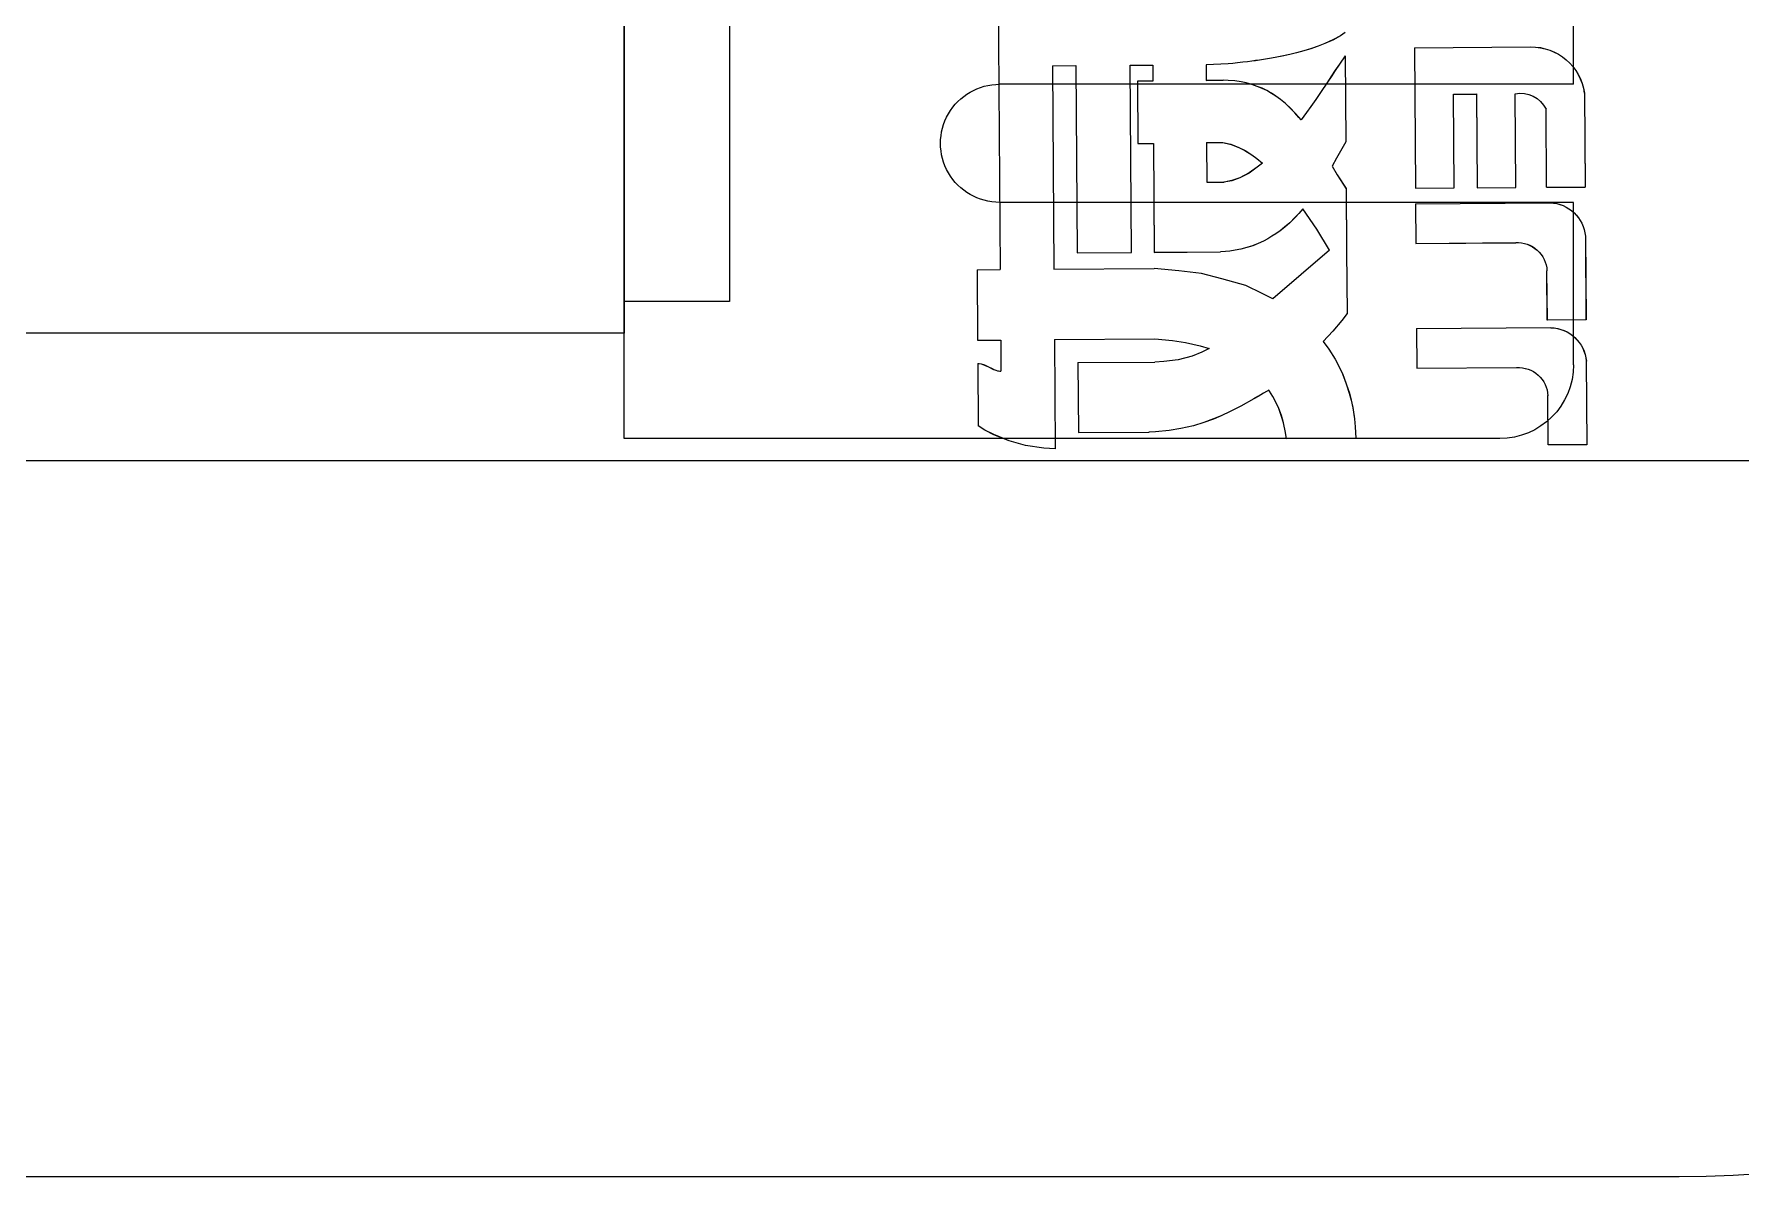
# Model space of a CAD drawing. Header units: inches. Extents: x -3985675 to 129953, y -250661 to -26082.
# Drawn here: x 93677.9 to 93758.8, y -35086.1 to -35031.9 of the extents above; entities that cross this region are included whole.
import ezdxf

# ---------------------------------------------------------------- set-up
doc = ezdxf.new("R2010")
doc.units = ezdxf.units.IN
doc.header["$LTSCALE"] = 10
doc.header["$MEASUREMENT"] = 0
doc.layers.get('0').update_dxf_attribs({"plot": 0})
for name, color, linetype in [('007天花', 65, 'Continuous'), ('LSW-主機', 7, 'Continuous'), ('LSW-風口', 7, 'Continuous')]:
    doc.layers.add(name, color=color, linetype=linetype)

# ---------------------------------------------------------------- blocks, each defined once
blk = doc.blocks.new('LOGO')
at = {"layer": 'LSW-主機'}
for p, q in [((103594, -45688), (104511, -45688)), ((103594, -45688), (103594, -45990)), ((104511, -45688), (104511, -45990)), ((104814, -45688), (105628, -45688)), ((99930, -45990), (103594, -45990)), ((104511, -45990), (104916, -45990)), ((100946, -46688), (103594, -46688)), ((100946, -46688), (100946, -46993)), ((103594, -46688), (103594, -47995)), ((104511, -46688), (105933, -46688)), ((104511, -46688), (104511, -47995)), ((100946, -46993), (103384, -46993)), ((103384, -46993), (103384, -47701)), ((104812, -46993), (105723, -46993)), ((104812, -46993), (104812, -47995)), ((105723, -46993), (105723, -47911)), ((103384, -47701), (100946, -47701)), ((100946, -47701), (100946, -47995)), ((101154, -47995), (101154, -47793)), ((101154, -47793), (101967, -47793)), ((101967, -47793), (101967, -47995)), ((100946, -47995), (101154, -47995)), ((101967, -47995), (103384, -47995)), ((103384, -47995), (103384, -48857)), ((100946, -48688), (101149, -48688)), ((101149, -48688), (101149, -48911)), ((101961, -48688), (102475, -48688)), ((101961, -48688), (101961, -48897)), ((102475, -48688), (102475, -48911)), ((105824, -50601), (105824, -49699)), ((100845, -50500), (101963, -50500)), ((102573, -50500), (103384, -50500)), ((103384, -50500), (104199, -50500)), ((100744, -51403), (102574, -51403)), ((100744, -51403), (100744, -52914)), ((102574, -51403), (102574, -51905)), ((102776, -51403), (103292, -51403)), ((102776, -51403), (102776, -53151)), ((103292, -51403), (103292, -52702)), ((104402, -51403), (104918, -51403)), ((104402, -51403), (104402, -53151)), ((104918, -51403), (104918, -52702)), ((102574, -51905), (101353, -51905)), ((101353, -51905), (101353, -52207)), ((101353, -52207), (102574, -52207)), ((102574, -52207), (102574, -52708)), ((102574, -52708), (101354, -52708)), ((102574, -53109), (101556, -53109)), ((102574, -53109), (102574, -53609)), ((104303, -53106), (103661, -53106)), ((104303, -53609), (104303, -53106)), ((105929, -53106), (105287, -53106)), ((105929, -53609), (105929, -53106)), ((101352, -53609), (102574, -53609)), ((103216, -53609), (104303, -53609)), ((104842, -53609), (105929, -53609))]:
    blk.add_line(p, q, dxfattribs=at)
for points in [[(104814, -45688), (104815, -45708), (104820, -45733), (104834, -45775), (104861, -45830), (104883, -45875), (104893, -45897), (104904, -45924), (104911, -45946), (104913, -45956), (104916, -45977), (104916, -45990)], [(105933, -46688), (105924, -46539), (105886, -46304), (105824, -46091), (105743, -45890), (105682, -45774), (105628, -45688)], [(105720, -47995), (105723, -47911)], [(103371, -50277), (104001, -49535), (103931, -49397), (103825, -49185), (103736, -48874), (103662, -48610), (103626, -48314), (103594, -47995)], [(104511, -47995), (104535, -48226), (104561, -48393), (104605, -48585), (104641, -48703), (104690, -48605), (104739, -48481), (104785, -48298), (104806, -48112), (104812, -47995)], [(105824, -49699), (105742, -49687), (105614, -49661), (105521, -49635), (105430, -49601), (105347, -49565), (105270, -49524), (105204, -49484), (105188, -49473), (105205, -49445), (105229, -49405), (105250, -49370), (105272, -49333), (105302, -49280), (105397, -49108), (105465, -48969), (105519, -48850), (105559, -48753), (105605, -48625), (105645, -48491), (105681, -48324), (105705, -48172), (105720, -47995)], [(100540, -50500), (100582, -50439), (100632, -50349), (100683, -50236), (100716, -50149), (100749, -50051), (100774, -49961), (100800, -49868), (100821, -49779), (100841, -49678), (100854, -49612), (100867, -49539), (100876, -49488), (100883, -49437), (100891, -49385), (100898, -49333), (100905, -49283), (100912, -49227), (100918, -49168), (100924, -49098), (100931, -49035), (100935, -48976), (100946, -48688)], [(103371, -50277), (103098, -50115), (102832, -49936), (102894, -49881), (102941, -49836), (103011, -49764), (103068, -49696), (103114, -49638), (103155, -49579), (103186, -49530), (103218, -49476), (103247, -49419), (103278, -49350), (103307, -49278), (103330, -49203), (103350, -49122), (103365, -49050), (103375, -48982), (103380, -48924), (103384, -48857)], [(100845, -50500), (100952, -50425), (101031, -50370), (101102, -50322), (101196, -50259), (101305, -50185), (101409, -50112), (101500, -50047), (101576, -49992), (101673, -49920), (101640, -49892), (101580, -49840), (101519, -49781), (101459, -49717), (101407, -49655), (101361, -49593), (101325, -49539), (101288, -49475), (101258, -49414), (101233, -49353), (101208, -49284), (101186, -49208), (101172, -49142), (101160, -49063), (101152, -48975), (101149, -48911)], [(101961, -48897), (101985, -49005), (102025, -49105), (102068, -49187), (102122, -49274), (102171, -49340), (102232, -49413), (102286, -49344), (102360, -49239), (102424, -49117), (102458, -49013), (102475, -48911)], [(104199, -50500), (104289, -50431), (104429, -50313), (104560, -50188), (104663, -50261), (104790, -50339), (104981, -50434), (105114, -50483), (105236, -50522), (105328, -50545), (105425, -50565), (105569, -50586), (105675, -50596), (105824, -50601)], [(101963, -50500), (102176, -50378), (102279, -50319), (102392, -50386), (102573, -50500)]]:
    blk.add_lwpolyline(points, dxfattribs=at)
for centre, radius, start, end in [((101723, -52773), 375, 170.0622, 243.6311), ((103675, -52722), 384, 176.9149, 267.8259), ((105302, -52722), 384, 176.9149, 267.8259), ((101440, -52920), 695, 179.5018, 262.7321), ((103254, -53132), 479, 182.2762, 265.4132), ((104880, -53132), 479, 182.2762, 265.4132)]:
    blk.add_arc(centre, radius, start, end, dxfattribs=at)
blk = doc.blocks.new('134')
at = {"layer": 'LSW-主機'}
for p, q in [((23365, 3941), (24282, 3941)), ((23365, 3941), (23365, 3639)), ((24282, 3941), (24282, 3639)), ((24585, 3941), (25399, 3941)), ((19702, 3639), (23365, 3639)), ((24282, 3639), (24687, 3639)), ((20717, 2941), (23365, 2941)), ((20717, 2941), (20717, 2636)), ((23365, 2941), (23365, 1634)), ((24282, 2941), (25704, 2941)), ((24282, 2941), (24282, 1634)), ((20717, 2636), (23156, 2636)), ((23156, 2636), (23156, 1928)), ((24584, 2636), (25494, 2636)), ((24584, 2636), (24584, 1634)), ((25494, 2636), (25494, 1718)), ((23156, 1928), (20717, 1928)), ((20717, 1928), (20717, 1634)), ((20925, 1634), (20925, 1836)), ((20925, 1836), (21738, 1836)), ((21738, 1836), (21738, 1634)), ((20717, 1634), (20925, 1634)), ((21738, 1634), (23156, 1634)), ((23156, 1634), (23156, 772)), ((20717, 941), (20921, 941)), ((20921, 941), (20921, 719)), ((21732, 941), (22246, 941)), ((21732, 941), (21732, 732)), ((22246, 941), (22246, 719)), ((25595, -972), (25595, -70)), ((20616, -871), (21734, -871)), ((22345, -871), (23156, -871)), ((23156, -871), (23970, -871)), ((20516, -1774), (22345, -1774)), ((20516, -1774), (20516, -3284)), ((22345, -1774), (22345, -2276)), ((22547, -1774), (23063, -1774)), ((22547, -1774), (22547, -3522)), ((23063, -1774), (23063, -3073)), ((24173, -1774), (24690, -1774)), ((24173, -1774), (24173, -3522)), ((24690, -1774), (24690, -3073)), ((22345, -2276), (21125, -2276)), ((21125, -2276), (21125, -2577)), ((21125, -2577), (22345, -2577)), ((22345, -2577), (22345, -3079)), ((22345, -3079), (21125, -3079)), ((22345, -3480), (21328, -3480)), ((22345, -3480), (22345, -3980)), ((24074, -3477), (23432, -3477)), ((24074, -3980), (24074, -3477)), ((25700, -3477), (25058, -3477)), ((25700, -3980), (25700, -3477)), ((21123, -3980), (22345, -3980)), ((22987, -3980), (24074, -3980)), ((24613, -3980), (25700, -3980))]:
    blk.add_line(p, q, dxfattribs=at)
for points in [[(24585, 3941), (24586, 3921), (24591, 3896), (24606, 3854), (24632, 3799), (24654, 3754), (24665, 3733), (24676, 3705), (24682, 3683), (24684, 3673), (24687, 3652), (24687, 3639)], [(25704, 2941), (25695, 3090), (25657, 3325), (25595, 3538), (25514, 3739), (25453, 3855), (25399, 3941)], [(23142, -648), (23772, 94), (23703, 232), (23596, 444), (23508, 755), (23433, 1019), (23397, 1315), (23365, 1634)], [(24282, 1634), (24306, 1403), (24333, 1236), (24377, 1045), (24412, 927), (24461, 1024), (24511, 1149), (24556, 1331), (24577, 1517), (24584, 1634)], [(25595, -70), (25514, -58), (25385, -32), (25292, -5), (25201, 28), (25118, 65), (25041, 105), (24975, 145), (24960, 156), (24976, 184), (25001, 224), (25022, 260), (25043, 296), (25073, 349), (25168, 521), (25236, 661), (25291, 779), (25331, 876), (25376, 1004), (25416, 1138), (25453, 1305), (25476, 1457), (25491, 1634)], [(25491, 1634), (25494, 1718)], [(20311, -871), (20353, -810), (20403, -720), (20454, -607), (20487, -520), (20520, -422), (20546, -332), (20572, -238), (20592, -150), (20613, -48), (20626, 18), (20638, 90), (20647, 141), (20655, 192), (20663, 244), (20669, 297), (20676, 346), (20683, 402), (20689, 461), (20696, 531), (20702, 594), (20706, 653), (20717, 941)], [(20616, -871), (20723, -796), (20803, -741), (20873, -693), (20967, -630), (21076, -556), (21180, -483), (21271, -418), (21347, -363), (21444, -291), (21411, -263), (21351, -211), (21290, -152), (21230, -88), (21179, -26), (21132, 36), (21096, 90), (21059, 154), (21030, 215), (21004, 277), (20979, 345), (20958, 421), (20943, 487), (20931, 566), (20923, 654), (20921, 719)], [(21732, 732), (21756, 624), (21796, 524), (21839, 442), (21893, 355), (21942, 289), (22003, 217), (22058, 285), (22131, 390), (22195, 512), (22230, 616), (22246, 719)], [(23142, -648), (22869, -486), (22603, -307), (22665, -252), (22712, -206), (22782, -135), (22839, -67), (22885, -9), (22926, 50), (22957, 99), (22989, 153), (23018, 210), (23049, 279), (23078, 352), (23101, 426), (23122, 507), (23136, 579), (23146, 647), (23152, 705), (23156, 772)], [(23970, -871), (24060, -802), (24200, -683), (24332, -559), (24434, -631), (24562, -710), (24753, -805), (24885, -854), (25007, -893), (25099, -916), (25197, -936), (25341, -957), (25446, -966), (25595, -972)], [(21734, -871), (21947, -749), (22050, -690), (22163, -757), (22345, -871)]]:
    blk.add_lwpolyline(points, dxfattribs=at)
for centre, radius, start, end in [((21494, -3144), 375, 170.0622, 243.6311), ((23447, -3093), 384, 176.9149, 267.8259), ((25073, -3093), 384, 176.9149, 267.8259), ((21211, -3290), 695, 179.5018, 262.7321), ((23025, -3503), 479, 182.2762, 265.4132), ((24651, -3503), 479, 182.2762, 265.4132)]:
    blk.add_arc(centre, radius, start, end, dxfattribs=at)
blk.add_blockref('LOGO', (-80229, 49629), dxfattribs=at)
blk = doc.blocks.new('2代除霾机连面盖')
blk.add_line((190, -500), (190, 0))
at = {"color": 3}
for p, q in [((155, -491.5), (155, -450)), ((138.2, -495), (138.2, -467.8)), ((143.8, -495), (143.8, -467.8)), ((138.2, -495), (130.5, -495)), ((151.5, -495), (143.8, -495))]:
    blk.add_line(p, q, dxfattribs=at)
for points in [[(-150, -50), (-150, -450), (150, -450), (150, -50)], [(11.5, -450), (11.5, -455), (148.5, -455), (148.5, -450)]]:
    blk.add_lwpolyline(points, close=True, dxfattribs=at)
for centre, radius, start, end in [((141, -467.8), 2.8, 0, 180), ((151.5, -491.5), 3.5, 270, 0)]:
    blk.add_arc(centre, radius, start, end, dxfattribs=at)
blk.add_arc((140, -500), 50, 270, 0)
at = {"layer": 'LSW-主機'}
for p, q in [((146.995, -466.73), (146.987, -467.83)), ((146.995, -466.73), (146.987, -467.83)), ((146.995, -466.73), (150.334, -466.754)), ((146.995, -466.73), (150.334, -466.754)), ((150.334, -466.754), (150.326, -467.855)), ((150.334, -466.754), (150.326, -467.855)), ((151.436, -466.762), (154.4, -466.784)), ((151.436, -466.762), (151.439, -466.836)), ((151.436, -466.762), (154.4, -466.784)), ((151.436, -466.762), (151.439, -466.836)), ((151.439, -466.836), (151.458, -466.925)), ((151.439, -466.836), (151.458, -466.925)), ((151.458, -466.925), (151.509, -467.079)), ((151.458, -466.925), (151.509, -467.079)), ((151.509, -467.079), (151.605, -467.28)), ((151.509, -467.079), (151.605, -467.28)), ((151.605, -467.28), (151.685, -467.446)), ((151.605, -467.28), (151.685, -467.446)), ((151.685, -467.446), (151.721, -467.523)), ((151.685, -467.446), (151.721, -467.523)), ((151.721, -467.523), (151.76, -467.624)), ((151.721, -467.523), (151.76, -467.624)), ((154.594, -467.098), (154.4, -466.784)), ((154.594, -467.098), (154.4, -466.784)), ((154.813, -467.521), (154.594, -467.098)), ((154.813, -467.521), (154.594, -467.098)), ((155.105, -468.258), (154.813, -467.521)), ((155.105, -468.258), (154.813, -467.521)), ((133.647, -467.734), (146.987, -467.83)), ((133.647, -467.734), (146.987, -467.83)), ((150.326, -467.855), (151.801, -467.865)), ((150.326, -467.855), (151.801, -467.865)), ((151.76, -467.624), (151.783, -467.703)), ((151.76, -467.624), (151.783, -467.703)), ((151.783, -467.703), (151.789, -467.741)), ((151.783, -467.703), (151.789, -467.741)), ((151.789, -467.741), (151.801, -467.817)), ((151.789, -467.741), (151.801, -467.817)), ((151.801, -467.817), (151.801, -467.865)), ((151.801, -467.817), (151.801, -467.865)), ((155.325, -469.033), (155.105, -468.258)), ((155.325, -469.033), (155.105, -468.258)), ((155.456, -469.889), (155.325, -469.033)), ((155.456, -469.889), (155.325, -469.033)), ((155.485, -470.434), (155.456, -469.889)), ((155.485, -470.434), (155.456, -469.889)), ((137.326, -470.303), (137.318, -471.413)), ((137.326, -470.303), (137.318, -471.413)), ((137.326, -470.303), (146.968, -470.373)), ((137.326, -470.303), (146.968, -470.373)), ((146.968, -470.373), (146.934, -475.131)), ((146.968, -470.373), (146.934, -475.131)), ((150.307, -470.397), (150.273, -475.155)), ((150.307, -470.397), (150.273, -475.155)), ((150.307, -470.397), (155.485, -470.434)), ((150.307, -470.397), (155.485, -470.434)), ((137.318, -471.413), (146.197, -471.477)), ((137.318, -471.413), (146.197, -471.477)), ((146.197, -471.477), (146.179, -474.053)), ((146.197, -471.477), (146.179, -474.053)), ((151.397, -471.515), (151.371, -475.163)), ((151.397, -471.515), (151.371, -475.163)), ((151.397, -471.515), (154.713, -471.539)), ((151.397, -471.515), (154.713, -471.539)), ((154.713, -471.539), (154.689, -474.88)), ((154.713, -471.539), (154.689, -474.88)), ((137.299, -473.988), (137.291, -475.061)), ((137.299, -473.988), (137.291, -475.061)), ((146.179, -474.053), (137.299, -473.988)), ((146.179, -474.053), (137.299, -473.988)), ((138.05, -475.067), (138.055, -474.33)), ((138.05, -475.067), (138.055, -474.33)), ((138.055, -474.33), (141.016, -474.352)), ((138.055, -474.33), (141.016, -474.352)), ((141.016, -474.352), (141.011, -475.088)), ((141.016, -474.352), (141.011, -475.088)), ((137.291, -475.061), (138.05, -475.067)), ((137.291, -475.061), (138.05, -475.067)), ((141.011, -475.088), (146.171, -475.126)), ((141.011, -475.088), (146.171, -475.126)), ((146.171, -475.126), (146.148, -478.263)), ((146.171, -475.126), (146.148, -478.263)), ((147.041, -476.292), (146.934, -475.131)), ((147.041, -476.292), (146.934, -475.131)), ((150.273, -475.155), (150.353, -475.995)), ((150.273, -475.155), (150.353, -475.995)), ((151.261, -476.263), (151.342, -475.589)), ((151.261, -476.263), (151.342, -475.589)), ((151.342, -475.589), (151.371, -475.163)), ((151.342, -475.589), (151.371, -475.163)), ((154.616, -475.831), (154.674, -475.187)), ((154.616, -475.831), (154.674, -475.187)), ((154.674, -475.187), (154.689, -474.88)), ((154.674, -475.187), (154.689, -474.88)), ((147.165, -477.372), (147.041, -476.292)), ((147.165, -477.372), (147.041, -476.292)), ((150.353, -475.995), (150.446, -476.604)), ((150.353, -475.995), (150.446, -476.604)), ((151.092, -476.928), (151.261, -476.263)), ((151.092, -476.928), (151.261, -476.263)), ((154.389, -476.989), (154.526, -476.383)), ((154.389, -476.989), (154.526, -476.383)), ((154.526, -476.383), (154.616, -475.831)), ((154.526, -476.383), (154.616, -475.831)), ((150.446, -476.604), (150.601, -477.303)), ((150.446, -476.604), (150.601, -477.303)), ((150.909, -477.38), (151.092, -476.928)), ((150.909, -477.38), (151.092, -476.928)), ((154.24, -477.478), (154.389, -476.989)), ((154.24, -477.478), (154.389, -476.989)), ((137.225, -478.633), (137.273, -477.584)), ((137.225, -478.633), (137.273, -477.584)), ((137.273, -477.584), (138.015, -477.589)), ((137.273, -477.584), (138.015, -477.589)), ((138.015, -477.589), (138.009, -478.399)), ((138.015, -477.589), (138.009, -478.399)), ((140.97, -477.61), (140.964, -478.372)), ((140.97, -477.61), (140.964, -478.372)), ((140.97, -477.61), (142.842, -477.624)), ((140.97, -477.61), (142.842, -477.624)), ((142.842, -477.624), (142.836, -478.434)), ((142.842, -477.624), (142.836, -478.434)), ((147.43, -478.333), (147.165, -477.372)), ((147.43, -478.333), (147.165, -477.372)), ((150.601, -477.303), (150.727, -477.734)), ((150.601, -477.303), (150.727, -477.734)), ((150.727, -477.734), (150.909, -477.38)), ((150.727, -477.734), (150.909, -477.38)), ((153.922, -478.294), (154.071, -477.941)), ((153.922, -478.294), (154.071, -477.941)), ((154.071, -477.941), (154.24, -477.478)), ((154.071, -477.941), (154.24, -477.478)), ((137.185, -479.077), (137.209, -478.848)), ((137.185, -479.077), (137.209, -478.848)), ((137.209, -478.848), (137.225, -478.633)), ((137.209, -478.848), (137.225, -478.633)), ((138.016, -478.635), (138.009, -478.399)), ((138.016, -478.635), (138.009, -478.399)), ((138.042, -478.955), (138.016, -478.635)), ((138.042, -478.955), (138.016, -478.635)), ((140.964, -478.372), (141.05, -478.767)), ((140.964, -478.372), (141.05, -478.767)), ((141.05, -478.767), (141.193, -479.132)), ((141.05, -478.767), (141.193, -479.132)), ((142.643, -479.184), (142.773, -478.805)), ((142.643, -479.184), (142.773, -478.805)), ((142.773, -478.805), (142.836, -478.434)), ((142.773, -478.805), (142.836, -478.434)), ((146.071, -478.967), (146.11, -478.717)), ((146.071, -478.967), (146.11, -478.717)), ((146.11, -478.717), (146.132, -478.507)), ((146.11, -478.717), (146.132, -478.507)), ((146.132, -478.507), (146.148, -478.263)), ((146.132, -478.507), (146.148, -478.263)), ((147.743, -479.47), (147.43, -478.333)), ((147.743, -479.47), (147.43, -478.333)), ((153.468, -479.229), (153.72, -478.724)), ((153.468, -479.229), (153.72, -478.724)), ((153.72, -478.724), (153.922, -478.294)), ((153.72, -478.724), (153.922, -478.294)), ((137.108, -479.748), (137.136, -479.546)), ((137.108, -479.748), (137.136, -479.546)), ((137.136, -479.546), (137.158, -479.331)), ((137.136, -479.546), (137.158, -479.331)), ((137.158, -479.331), (137.185, -479.077)), ((137.158, -479.331), (137.185, -479.077)), ((138.085, -479.241), (138.042, -478.955)), ((138.085, -479.241), (138.042, -478.955)), ((138.136, -479.482), (138.085, -479.241)), ((138.136, -479.482), (138.085, -479.241)), ((138.212, -479.76), (138.136, -479.482)), ((138.212, -479.76), (138.136, -479.482)), ((141.193, -479.132), (141.346, -479.431)), ((141.193, -479.132), (141.346, -479.431)), ((141.346, -479.431), (141.54, -479.748)), ((141.346, -479.431), (141.54, -479.748)), ((142.137, -480.008), (142.408, -479.626)), ((142.137, -480.008), (142.408, -479.626)), ((142.408, -479.626), (142.643, -479.184)), ((142.408, -479.626), (142.643, -479.184)), ((145.855, -479.792), (145.942, -479.521)), ((145.855, -479.792), (145.942, -479.521)), ((145.942, -479.521), (146.018, -479.227)), ((145.942, -479.521), (146.018, -479.227)), ((146.018, -479.227), (146.071, -478.967)), ((146.018, -479.227), (146.071, -478.967)), ((148.126, -480.244), (147.743, -479.47)), ((148.126, -480.244), (147.743, -479.47)), ((153.12, -479.854), (153.468, -479.229)), ((153.12, -479.854), (153.468, -479.229)), ((136.997, -480.494), (137.026, -480.308)), ((136.997, -480.494), (137.026, -480.308)), ((137.026, -480.308), (137.057, -480.119)), ((137.026, -480.308), (137.057, -480.119)), ((137.057, -480.119), (137.083, -479.929)), ((137.057, -480.119), (137.083, -479.929)), ((137.083, -479.929), (137.108, -479.748)), ((137.083, -479.929), (137.108, -479.748)), ((138.301, -480.011), (138.212, -479.76)), ((138.301, -480.011), (138.212, -479.76)), ((138.393, -480.236), (138.301, -480.011)), ((138.393, -480.236), (138.301, -480.011)), ((138.499, -480.459), (138.393, -480.236)), ((138.499, -480.459), (138.393, -480.236)), ((138.631, -480.691), (138.499, -480.459)), ((138.631, -480.691), (138.499, -480.459)), ((141.54, -479.748), (141.717, -479.99)), ((141.54, -479.748), (141.717, -479.99)), ((141.717, -479.99), (141.938, -480.256)), ((141.717, -479.99), (141.938, -480.256)), ((141.938, -480.256), (142.137, -480.008)), ((141.938, -480.256), (142.137, -480.008)), ((145.525, -480.513), (145.633, -480.306)), ((145.525, -480.513), (145.633, -480.306)), ((145.633, -480.306), (145.747, -480.057)), ((145.633, -480.306), (145.747, -480.057)), ((145.747, -480.057), (145.855, -479.792)), ((145.747, -480.057), (145.855, -479.792)), ((148.375, -480.747), (148.126, -480.244)), ((148.375, -480.747), (148.126, -480.244)), ((152.7, -480.555), (152.763, -480.453)), ((152.7, -480.555), (152.763, -480.453)), ((152.763, -480.453), (152.852, -480.306)), ((152.763, -480.453), (152.852, -480.306)), ((152.852, -480.306), (152.929, -480.179)), ((152.852, -480.306), (152.929, -480.179)), ((152.929, -480.179), (153.008, -480.045)), ((152.929, -480.179), (153.008, -480.045)), ((153.008, -480.045), (153.12, -479.854)), ((153.008, -480.045), (153.12, -479.854)), ((136.789, -481.553), (136.867, -481.184)), ((136.789, -481.553), (136.867, -481.184)), ((136.867, -481.184), (136.916, -480.944)), ((136.867, -481.184), (136.916, -480.944)), ((136.916, -480.944), (136.963, -480.679)), ((136.916, -480.944), (136.963, -480.679)), ((136.963, -480.679), (136.997, -480.494)), ((136.963, -480.679), (136.997, -480.494)), ((138.76, -480.89), (138.631, -480.691)), ((138.76, -480.89), (138.631, -480.691)), ((138.928, -481.116), (138.76, -480.89)), ((138.928, -481.116), (138.76, -480.89)), ((139.115, -481.344), (138.928, -481.116)), ((139.115, -481.344), (138.928, -481.116)), ((144.973, -481.311), (145.143, -481.1)), ((144.973, -481.311), (145.143, -481.1)), ((145.143, -481.1), (145.293, -480.887)), ((145.143, -481.1), (145.293, -480.887)), ((145.293, -480.887), (145.408, -480.709)), ((145.293, -480.887), (145.408, -480.709)), ((145.408, -480.709), (145.525, -480.513)), ((145.408, -480.709), (145.525, -480.513)), ((146.062, -483.432), (148.375, -480.747)), ((146.062, -483.432), (148.375, -480.747)), ((152.756, -480.594), (152.7, -480.555)), ((152.756, -480.594), (152.7, -480.555)), ((152.996, -480.743), (152.756, -480.594)), ((152.996, -480.743), (152.756, -480.594)), ((153.276, -480.891), (152.996, -480.743)), ((153.276, -480.891), (152.996, -480.743)), ((153.575, -481.028), (153.276, -480.891)), ((153.575, -481.028), (153.276, -480.891)), ((153.907, -481.15), (153.575, -481.028)), ((153.907, -481.15), (153.575, -481.028)), ((154.245, -481.249), (153.907, -481.15)), ((154.245, -481.249), (153.907, -481.15)), ((154.712, -481.348), (154.245, -481.249)), ((154.712, -481.348), (154.245, -481.249)), ((136.616, -482.215), (136.713, -481.874)), ((136.616, -482.215), (136.713, -481.874)), ((136.713, -481.874), (136.789, -481.553)), ((136.713, -481.874), (136.789, -481.553)), ((139.331, -481.577), (139.115, -481.344)), ((139.331, -481.577), (139.115, -481.344)), ((139.552, -481.793), (139.331, -481.577)), ((139.552, -481.793), (139.331, -481.577)), ((139.769, -481.986), (139.552, -481.793)), ((139.769, -481.986), (139.552, -481.793)), ((139.889, -482.088), (139.769, -481.986)), ((139.889, -482.088), (139.769, -481.986)), ((144.109, -482.177), (144.336, -481.978)), ((144.109, -482.177), (144.336, -481.978)), ((144.336, -481.978), (144.508, -481.814)), ((144.336, -481.978), (144.508, -481.814)), ((144.508, -481.814), (144.765, -481.555)), ((144.508, -481.814), (144.765, -481.555)), ((144.765, -481.555), (144.973, -481.311)), ((144.765, -481.555), (144.973, -481.311)), ((155.009, -481.393), (154.712, -481.348)), ((155.009, -481.393), (154.712, -481.348)), ((154.986, -484.679), (155.009, -481.393)), ((154.986, -484.679), (155.009, -481.393)), ((136.399, -482.897), (136.522, -482.542)), ((136.399, -482.897), (136.522, -482.542)), ((136.522, -482.542), (136.616, -482.215)), ((136.522, -482.542), (136.616, -482.215)), ((138.541, -483.042), (138.921, -482.781)), ((138.541, -483.042), (138.921, -482.781)), ((138.921, -482.781), (139.256, -482.547)), ((138.921, -482.781), (139.256, -482.547)), ((139.256, -482.547), (139.534, -482.347)), ((139.256, -482.547), (139.534, -482.347)), ((139.534, -482.347), (139.889, -482.088)), ((139.534, -482.347), (139.889, -482.088)), ((145.072, -482.835), (144.109, -482.177)), ((145.072, -482.835), (144.109, -482.177)), ((146.062, -483.432), (145.072, -482.835)), ((146.062, -483.432), (145.072, -482.835)), ((135.902, -483.951), (136.087, -483.624)), ((135.902, -483.951), (136.087, -483.624)), ((136.087, -483.624), (136.275, -483.212)), ((136.087, -483.624), (136.275, -483.212)), ((136.275, -483.212), (136.399, -482.897)), ((136.275, -483.212), (136.399, -482.897)), ((137.541, -483.71), (137.799, -483.539)), ((137.541, -483.71), (137.799, -483.539)), ((137.799, -483.539), (138.144, -483.309)), ((137.799, -483.539), (138.144, -483.309)), ((138.144, -483.309), (138.541, -483.042)), ((138.144, -483.309), (138.541, -483.042)), ((141.709, -483.771), (142.084, -483.557)), ((141.709, -483.771), (142.084, -483.557)), ((142.084, -483.557), (142.493, -483.804)), ((142.084, -483.557), (142.493, -483.804)), ((149.401, -484.019), (149.913, -483.59)), ((149.401, -484.019), (149.913, -483.59)), ((149.913, -483.59), (150.395, -483.139)), ((149.913, -483.59), (150.395, -483.139)), ((150.395, -483.139), (150.767, -483.407)), ((150.395, -483.139), (150.767, -483.407)), ((150.767, -483.407), (151.229, -483.697)), ((150.767, -483.407), (151.229, -483.697)), ((151.229, -483.697), (151.921, -484.046)), ((151.229, -483.697), (151.921, -484.046)), ((135.747, -484.172), (135.902, -483.951)), ((135.747, -484.172), (135.902, -483.951)), ((136.857, -484.18), (137.25, -483.907)), ((136.857, -484.18), (137.25, -483.907)), ((136.857, -484.18), (140.928, -484.21)), ((136.857, -484.18), (140.928, -484.21)), ((137.25, -483.907), (137.541, -483.71)), ((137.25, -483.907), (137.541, -483.71)), ((140.928, -484.21), (141.709, -483.771)), ((140.928, -484.21), (141.709, -483.771)), ((142.493, -483.804), (143.152, -484.226)), ((142.493, -483.804), (143.152, -484.226)), ((143.152, -484.226), (146.105, -484.247)), ((143.152, -484.226), (146.105, -484.247)), ((146.105, -484.247), (149.07, -484.269)), ((146.105, -484.247), (149.07, -484.269)), ((149.07, -484.269), (149.401, -484.019)), ((149.07, -484.269), (149.401, -484.019)), ((151.921, -484.046), (152.402, -484.23)), ((151.921, -484.046), (152.402, -484.23)), ((152.402, -484.23), (152.846, -484.373)), ((152.402, -484.23), (152.846, -484.373)), ((152.846, -484.373), (153.179, -484.459)), ((152.846, -484.373), (153.179, -484.459)), ((153.179, -484.459), (153.535, -484.535)), ((153.179, -484.459), (153.535, -484.535)), ((153.535, -484.535), (154.059, -484.617)), ((153.535, -484.535), (154.059, -484.617)), ((154.059, -484.617), (154.443, -484.654)), ((154.059, -484.617), (154.443, -484.654)), ((154.443, -484.654), (154.986, -484.679)), ((154.443, -484.654), (154.986, -484.679)), ((136.469, -487.464), (136.429, -492.964)), ((136.469, -487.464), (136.429, -492.964)), ((136.469, -487.464), (143.131, -487.513)), ((136.469, -487.464), (143.131, -487.513)), ((143.131, -487.513), (143.117, -489.341)), ((143.131, -487.513), (143.117, -489.341)), ((143.865, -487.518), (143.818, -493.882)), ((143.865, -487.518), (143.818, -493.882)), ((143.865, -487.518), (145.745, -487.531)), ((143.865, -487.518), (145.745, -487.531)), ((145.745, -487.531), (145.711, -492.26)), ((145.745, -487.531), (145.711, -492.26)), ((149.786, -487.561), (149.74, -493.925)), ((149.786, -487.561), (149.74, -493.925)), ((149.786, -487.561), (151.667, -487.574)), ((149.786, -487.561), (151.667, -487.574)), ((151.667, -487.574), (151.633, -492.303)), ((151.667, -487.574), (151.633, -492.303)), ((138.673, -489.309), (138.665, -490.406)), ((138.673, -489.309), (138.665, -490.406)), ((143.117, -489.341), (138.673, -489.309)), ((143.117, -489.341), (138.673, -489.309)), ((138.665, -490.406), (143.109, -490.438)), ((138.665, -490.406), (143.109, -490.438)), ((143.109, -490.438), (143.096, -492.264)), ((143.109, -490.438), (143.096, -492.264)), ((143.096, -492.264), (138.653, -492.232)), ((143.096, -492.264), (138.653, -492.232)), ((143.086, -493.723), (139.38, -493.696)), ((143.086, -493.723), (139.38, -493.696)), ((143.086, -493.723), (143.072, -495.545)), ((143.086, -493.723), (143.072, -495.545)), ((149.38, -493.758), (147.042, -493.741)), ((149.38, -493.758), (147.042, -493.741)), ((149.367, -495.59), (149.38, -493.758)), ((149.367, -495.59), (149.38, -493.758)), ((155.302, -493.801), (152.964, -493.784)), ((155.302, -493.801), (152.964, -493.784)), ((155.288, -495.633), (155.302, -493.801)), ((155.288, -495.633), (155.302, -493.801)), ((138.621, -495.513), (143.072, -495.545)), ((138.621, -495.513), (143.072, -495.545)), ((145.408, -495.562), (149.367, -495.59)), ((145.408, -495.562), (149.367, -495.59)), ((151.33, -495.605), (155.288, -495.633)), ((151.33, -495.605), (155.288, -495.633))]:
    blk.add_line(p, q, dxfattribs=at)
for centre, major_axis, start_param, end_param in [((139.995, -492.478), (-0.965, 0.965), 0.604708, 1.888726), ((139.995, -492.478), (-0.965, 0.965), 0.604708, 1.888726), ((147.106, -492.345), (-0.988, 0.988), 0.72431, 2.311006), ((147.106, -492.345), (-0.988, 0.988), 0.72431, 2.311006), ((153.027, -492.388), (-0.988, 0.988), 0.72431, 2.311006), ((153.027, -492.388), (-0.988, 0.988), 0.72431, 2.311006), ((138.96, -493.004), (-1.79, 1.79), 0.769459, 2.222102), ((138.96, -493.004), (-1.79, 1.79), 0.769459, 2.222102), ((145.56, -493.826), (-1.232, 1.232), 0.817882, 2.268897), ((145.56, -493.826), (-1.232, 1.232), 0.817882, 2.268897), ((151.482, -493.868), (-1.232, 1.232), 0.817882, 2.268897), ((151.482, -493.868), (-1.232, 1.232), 0.817882, 2.268897)]:
    blk.add_ellipse(centre, major_axis=major_axis, ratio=1, start_param=start_param, end_param=end_param, dxfattribs=at)
at = {"layer": 'LSW-風口', "color": 3}
blk.add_line((155, -450), (127, -450), dxfattribs=at)
at = {"layer": 'LSW-主機', "xscale": 0.0036412535759542, "yscale": 0.0036412535759542, "zscale": 0.0036412535759542, "rotation": 359.5849783028279}
for name, p in [('134', (61.815, -480.464)), ('LOGO', (-229.002, -297.64))]:
    blk.add_blockref(name, p, dxfattribs=at)

msp = doc.modelspace()

# ---------------------------------------------------------------- linework, layer by layer
at = {"layer": '007天花', "color": 251}
msp.add_line((95089.995, -35052.178), (92549.997, -35052.178), dxfattribs=at)

# ---------------------------------------------------------------- block references
at = {"layer": '007天花', "xscale": -1, "rotation": 90.00000000000007}
msp.add_blockref('2代除霾机连面盖', (93255.82, -34896.117), dxfattribs=at)

doc.saveas('drawing.dxf')
